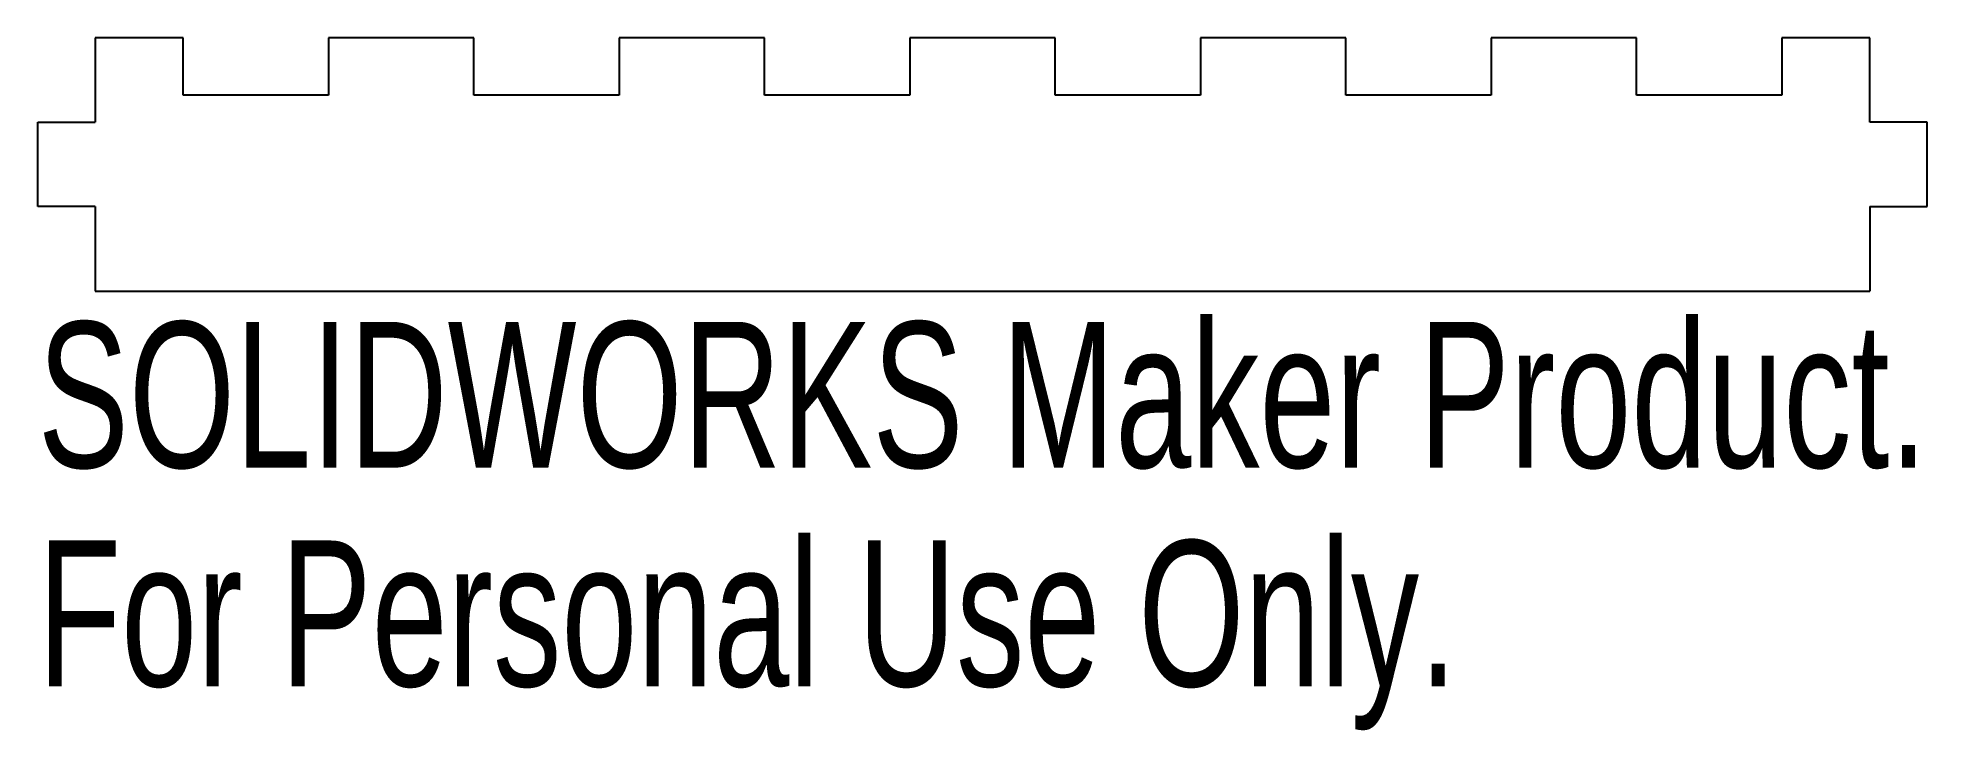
# Model space of a CAD drawing. Header units: millimetres. Extents: x -31.3 to 31.3, y 8.9 to 31.9.
import ezdxf

# ---------------------------------------------------------------- set-up
doc = ezdxf.new("R2010")
doc.units = ezdxf.units.MM
doc.styles.add('SLDTEXTSTYLE0', font='TXT', dxfattribs={"width": 0.7})

msp = doc.modelspace()

# ---------------------------------------------------------------- linework, layer by layer
at = {"color": 7, "linetype": 'Continuous', "lineweight": 25}
for p, q in [((-29.4, 31.9), (-29.4, 29.1)), ((-26.485, 31.9), (-29.4, 31.9)), ((-26.485, 30), (-26.485, 31.9)), ((-16.854, 31.9), (-21.669, 31.9)), ((-21.669, 31.9), (-21.669, 30)), ((-16.854, 30), (-16.854, 31.9)), ((-7.223, 31.9), (-12.038, 31.9)), ((-12.038, 31.9), (-12.038, 30)), ((-7.223, 30), (-7.223, 31.9)), ((2.408, 31.9), (-2.408, 31.9)), ((-2.408, 31.9), (-2.408, 30)), ((2.408, 30), (2.408, 31.9)), ((12.038, 31.9), (7.223, 31.9)), ((7.223, 31.9), (7.223, 30)), ((12.038, 30), (12.038, 31.9)), ((21.669, 31.9), (16.854, 31.9)), ((16.854, 31.9), (16.854, 30)), ((21.669, 30), (21.669, 31.9)), ((29.4, 31.9), (26.485, 31.9)), ((26.485, 31.9), (26.485, 30)), ((29.4, 29.1), (29.4, 31.9)), ((-21.669, 30), (-26.485, 30)), ((-12.038, 30), (-16.854, 30)), ((-2.408, 30), (-7.223, 30)), ((7.223, 30), (2.408, 30)), ((16.854, 30), (12.038, 30)), ((26.485, 30), (21.669, 30)), ((-31.3, 29.1), (-29.4, 29.1)), ((-31.3, 26.3), (-31.3, 29.1)), ((31.3, 29.1), (29.4, 29.1)), ((31.3, 26.3), (31.3, 29.1)), ((-29.4, 26.3), (-31.3, 26.3)), ((-29.4, 26.3), (-29.4, 23.5)), ((29.4, 26.3), (29.4, 23.5)), ((29.4, 26.3), (31.3, 26.3)), ((-29.4, 23.5), (29.4, 23.5))]:
    msp.add_line(p, q, dxfattribs=at)

# ---------------------------------------------------------------- texts
at = {"color": 7, "linetype": 'Continuous', "char_height": 4.83362, "attachment_point": 1, "style": 'SLDTEXTSTYLE0'}
for s, insert in [('SOLIDWORKS Maker Product.', (-31.3, 22.48)), ('For Personal Use Only.', (-31.3, 15.23))]:
    msp.add_mtext(s, dxfattribs=dict(at, insert=insert))

doc.saveas('drawing.dxf')
